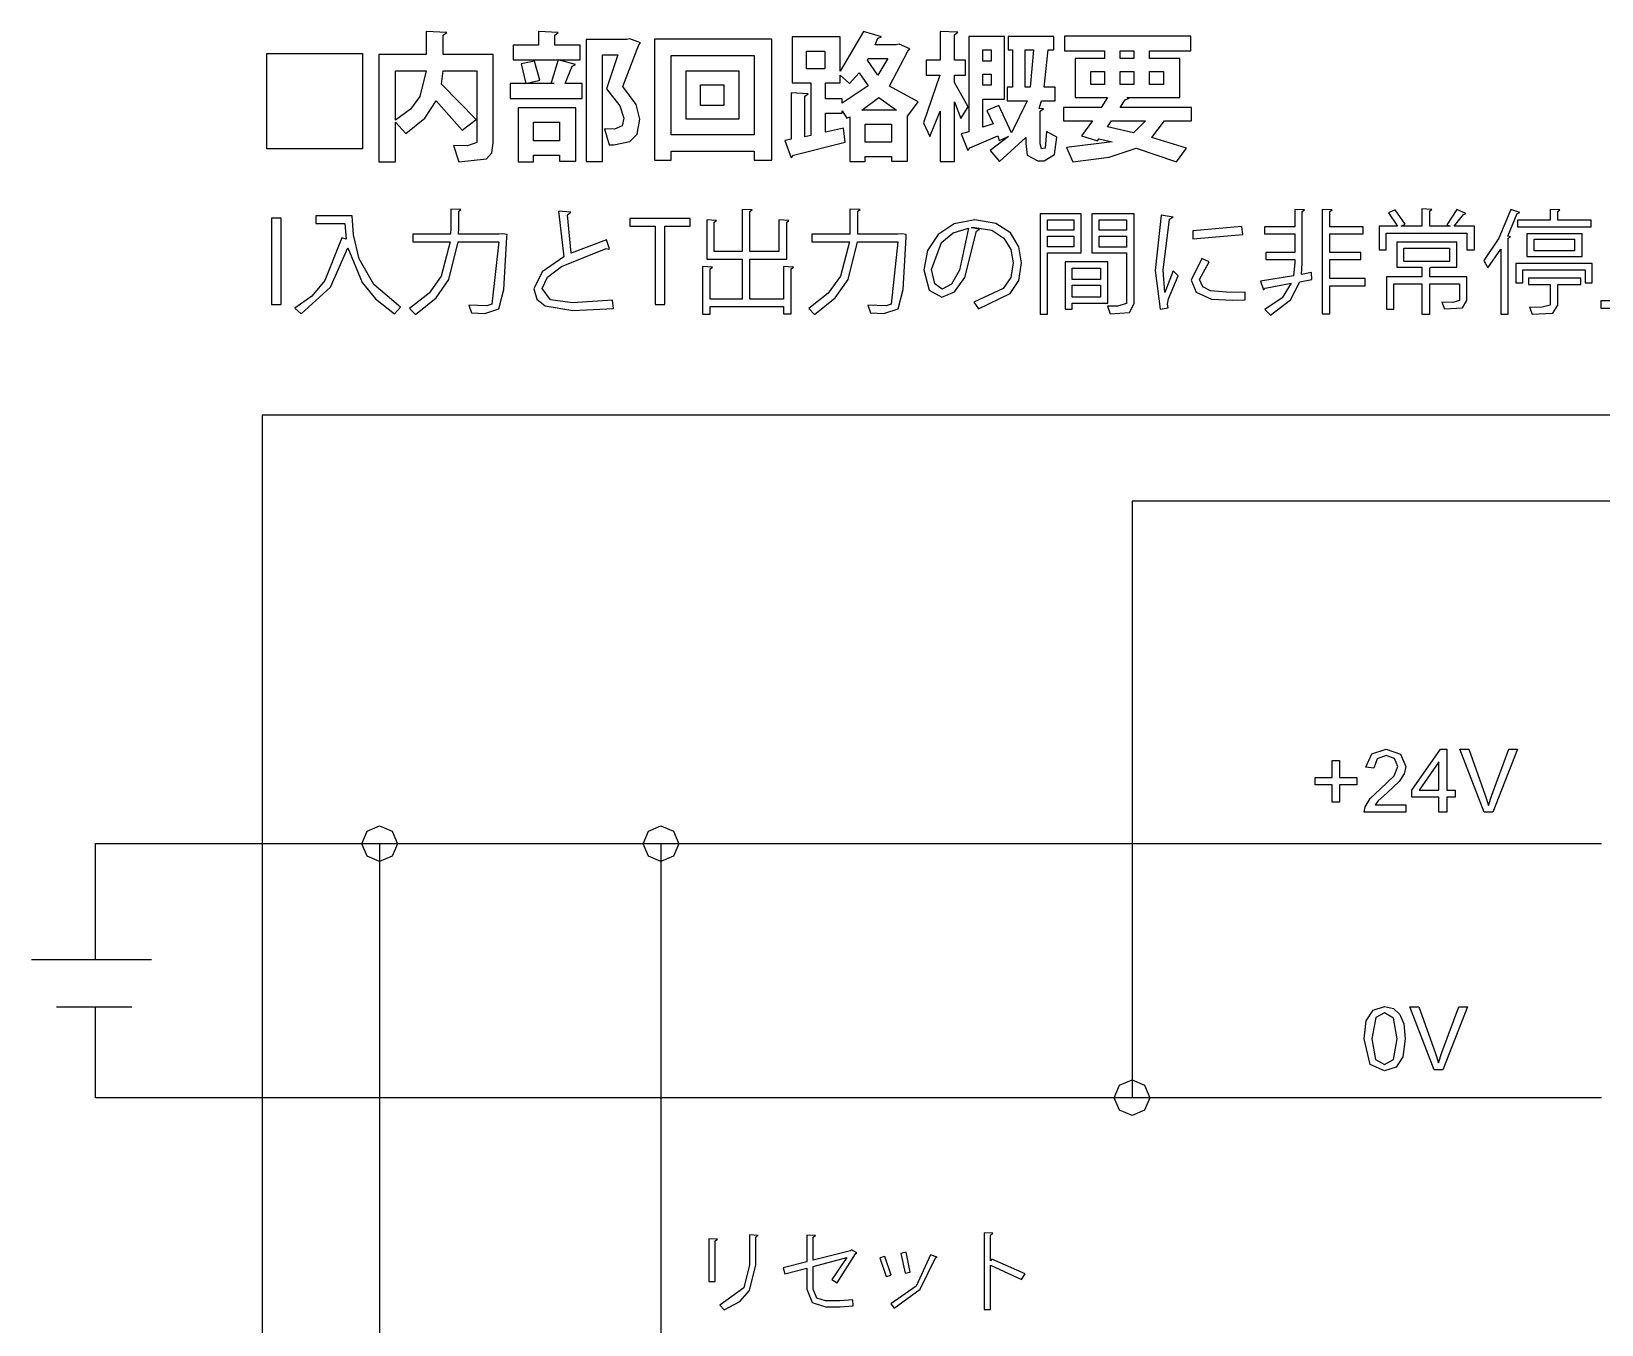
# Model space of a CAD drawing. Extents: x 11 to 192, y 10 to 277.
# Drawn here: x 11.52 to 55.58, y 241.17 to 277.46 of the extents above; entities that cross this region are included whole.
import ezdxf

# ---------------------------------------------------------------- set-up
doc = ezdxf.new("R2010")
doc.units = 0

msp = doc.modelspace()

# ---------------------------------------------------------------- linework, layer by layer
at = {"layer": '1'}
for p, q in [((23.572743, 272.454876), (23.28749, 272.471412)), ((23.28749, 272.471412), (23.28749, 271.933979)), ((23.510731, 272.409401), (23.572743, 272.454876)), ((23.510731, 271.933979), (23.510731, 272.409401)), ((26.659886, 272.380462), (26.312621, 272.409401)), ((26.312621, 272.409401), (26.457314, 271.131962)), ((26.564801, 272.306048), (26.659886, 272.380462)), ((31.745869, 272.446608), (31.46475, 272.463144)), ((31.46475, 272.463144), (31.46475, 271.28079)), ((31.683857, 272.401133), (31.745869, 272.446608)), ((31.683857, 271.28079), (31.683857, 272.401133)), ((34.776169, 272.454876), (34.490915, 272.471412)), ((34.490915, 272.471412), (34.490915, 271.933979)), ((34.714157, 272.409401), (34.776169, 272.454876)), ((34.714157, 271.933979), (34.714157, 272.409401)), ((40.977326, 272.334987), (39.823911, 272.334987)), ((39.823911, 272.334987), (39.823911, 269.523795)), ((40.977326, 271.239449), (40.977326, 272.334987)), ((41.279116, 272.334987), (41.279116, 271.239449)), ((42.465604, 272.334987), (41.279116, 272.334987)), ((42.465604, 269.821451), (42.465604, 272.334987)), ((47.24773, 272.446608), (46.974879, 272.45901)), ((46.974879, 272.45901), (46.974879, 271.97532)), ((47.185718, 272.401133), (47.24773, 272.446608)), ((47.185718, 270.954196), (47.185718, 272.401133)), ((48.020808, 272.446608), (47.743824, 272.45901)), ((47.743824, 272.45901), (47.743824, 269.527929)), ((47.954663, 272.401133), (48.020808, 272.446608)), ((47.954663, 271.97532), (47.954663, 272.401133)), ((49.790206, 272.446608), (49.604171, 272.363926)), ((49.604171, 272.363926), (49.856351, 271.987722)), ((50.075459, 272.0456), (49.790206, 272.446608)), ((50.819598, 272.45901), (50.542613, 272.479681)), ((50.542613, 272.479681), (50.542613, 271.987722)), ((50.761721, 272.417669), (50.819598, 272.45901)), ((50.761721, 271.987722), (50.761721, 272.417669)), ((51.518262, 272.454876), (51.241277, 272.033197)), ((51.443848, 271.987722), (51.704297, 272.322585)), ((51.770442, 272.347389), (51.518262, 272.454876)), ((51.704297, 272.322585), (51.770442, 272.347389)), ((53.035479, 272.45901), (52.700616, 271.659577)), ((52.948662, 271.714871), (53.217379, 272.343255)), ((53.28766, 272.376328), (53.035479, 272.45901)), ((53.217379, 272.343255), (53.28766, 272.376328)), ((54.416271, 272.446608), (54.143419, 272.463144)), ((54.143419, 272.463144), (54.143419, 272.15722)), ((54.358391, 272.405267), (54.416271, 272.446608)), ((54.358391, 272.15722), (54.358391, 272.405267)), ((18.525, 272.215098), (18.260417, 272.215098)), ((18.260417, 272.215098), (18.260417, 269.796646)), ((18.525, 269.796646), (18.525, 272.215098)), ((20.310933, 272.277109), (19.504783, 272.277109)), ((19.504783, 272.277109), (19.504783, 272.062136)), ((19.504783, 272.062136), (20.315067, 272.062136)), ((20.525907, 272.281243), (20.310933, 272.281243)), ((20.310933, 272.281243), (20.310933, 272.277109)), ((20.315067, 272.062136), (20.356408, 271.628055)), ((20.556977, 271.74704), (20.525907, 272.281243)), ((23.28749, 271.933979), (23.283355, 271.768614)), ((23.506597, 271.768614), (23.510731, 271.933979)), ((26.668154, 271.231181), (26.564801, 272.306048)), ((30.008511, 272.210964), (28.317662, 272.210964)), ((28.317662, 272.210964), (28.317662, 271.991856)), ((28.317662, 271.991856), (29.028728, 271.991856)), ((29.028728, 271.991856), (29.028728, 269.796646)), ((29.293311, 269.796646), (29.293311, 271.991856)), ((29.293311, 271.991856), (30.008511, 271.991856)), ((30.008511, 271.991856), (30.008511, 272.210964)), ((30.749549, 272.148952), (30.472564, 272.169623)), ((30.472564, 272.169623), (30.472564, 271.069951)), ((30.683404, 272.107611), (30.749549, 272.148952)), ((30.683404, 271.28079), (30.683404, 272.107611)), ((32.779395, 272.153086), (32.498276, 272.169623)), ((32.498276, 272.169623), (32.498276, 271.28079)), ((32.717384, 272.107611), (32.779395, 272.153086)), ((32.717384, 271.069951), (32.717384, 272.107611)), ((34.490915, 271.933979), (34.486781, 271.768614)), ((34.710023, 271.768614), (34.714157, 271.933979)), ((37.415665, 272.057614), (36.96311, 271.754145)), ((37.38537, 271.801364), (37.817836, 271.938113)), ((37.991469, 272.169622), (37.415665, 272.057614)), ((37.817836, 271.938113), (37.562555, 270.754725)), ((37.896384, 271.950515), (37.991469, 271.958783)), ((38.12376, 271.896772), (37.896384, 271.950515)), ((38.584067, 272.068854), (37.991469, 272.169622)), ((37.991469, 271.958783), (38.473996, 271.876295)), ((38.041078, 271.847162), (38.12376, 271.896772)), ((38.992956, 271.800654), (38.584067, 272.068854)), ((40.03475, 271.876101), (40.03475, 272.169623)), ((40.03475, 272.169623), (40.774755, 272.169623)), ((40.774755, 272.169623), (40.774755, 271.876101)), ((41.485821, 271.876101), (41.485821, 272.169623)), ((41.485821, 272.169623), (42.250631, 272.169623)), ((42.250631, 272.169623), (42.250631, 271.876101)), ((43.222146, 272.29778), (43.056781, 270.751624)), ((43.557008, 272.239902), (43.222146, 272.29778)), ((43.284157, 270.759893), (43.453655, 272.190293)), ((43.453655, 272.190293), (43.557008, 272.239902)), ((45.491771, 271.979454), (44.11098, 271.859565)), ((45.51244, 271.760346), (45.491771, 271.979454)), ((46.974879, 271.97532), (46.123253, 271.97532)), ((46.123253, 271.97532), (46.123253, 271.772748)), ((48.893105, 271.97532), (47.954663, 271.97532)), ((48.893105, 271.772749), (48.893105, 271.97532)), ((49.856351, 271.987722), (49.339588, 271.987722)), ((49.339588, 271.987722), (49.339588, 271.326265)), ((49.95557, 271.987722), (50.075459, 272.0456)), ((50.542613, 271.987722), (49.95557, 271.987722)), ((51.336361, 271.987722), (50.761721, 271.987722)), ((51.241277, 272.033197), (51.336361, 271.987722)), ((52.014355, 271.987722), (51.443848, 271.987722)), ((52.014355, 271.326265), (52.014355, 271.987722)), ((54.143419, 272.15722), (53.225648, 272.15722)), ((53.225648, 272.15722), (53.225648, 271.971186)), ((53.225648, 271.971186), (55.2927, 271.971186)), ((55.2927, 272.15722), (54.358391, 272.15722)), ((55.2927, 271.971186), (55.2927, 272.15722)), ((20.228251, 271.661128), (19.758513, 270.467921)), ((20.356408, 271.628055), (20.228251, 271.661128)), ((20.72176, 271.070984), (20.556977, 271.74704)), ((23.283355, 271.768614), (22.22089, 271.768614)), ((22.22089, 271.768614), (22.22089, 271.553641)), ((22.22089, 271.553641), (23.275087, 271.553641)), ((23.275087, 271.553641), (23.018773, 270.587811)), ((23.233229, 270.498927), (23.498329, 271.553641)), ((23.498329, 271.553641), (24.635208, 271.553641)), ((24.643476, 271.768614), (23.506597, 271.768614)), ((24.635208, 271.553641), (24.440905, 269.804914)), ((24.742695, 271.772748), (24.643476, 271.768614)), ((24.866718, 271.760346), (24.742695, 271.772748)), ((24.780418, 270.21109), (24.862583, 271.685932)), ((24.862583, 271.685932), (24.866718, 271.760346)), ((27.656205, 271.611518), (26.668154, 271.231181)), ((27.738888, 271.35107), (27.656205, 271.611518)), ((34.486781, 271.768614), (33.424316, 271.768614)), ((33.424316, 271.768614), (33.424316, 271.553641)), ((33.424316, 271.553641), (34.478513, 271.553641)), ((34.478513, 271.553641), (34.222198, 270.587811)), ((34.436655, 270.498927), (34.701754, 271.553641)), ((34.701754, 271.553641), (35.838633, 271.553641)), ((35.846902, 271.768614), (34.710023, 271.768614)), ((35.838633, 271.553641), (35.64433, 269.804914)), ((35.94612, 271.772748), (35.846902, 271.768614)), ((36.070144, 271.760346), (35.94612, 271.772748)), ((35.983844, 270.21109), (36.066009, 271.685932)), ((36.066009, 271.685932), (36.070144, 271.760346)), ((36.96311, 271.754145), (36.667134, 271.308049)), ((36.780176, 270.776429), (37.058711, 271.535554)), ((37.058711, 271.535554), (37.38537, 271.801364)), ((37.7119, 270.55267), (38.041078, 271.847162)), ((38.473996, 271.876295), (38.810022, 271.655443)), ((38.810022, 271.655443), (39.006521, 271.336148)), ((39.229762, 271.416182), (38.992956, 271.800654)), ((40.774755, 271.876101), (40.03475, 271.876101)), ((40.03475, 271.714871), (40.774755, 271.714871)), ((40.03475, 271.408947), (40.03475, 271.714871)), ((40.774755, 271.714871), (40.774755, 271.408947)), ((42.250631, 271.876101), (41.485821, 271.876101)), ((41.485821, 271.714871), (42.250631, 271.714871)), ((41.485821, 271.404813), (41.485821, 271.714871)), ((42.250631, 271.714871), (42.250631, 271.404813)), ((44.11098, 271.859565), (44.115112, 271.640457)), ((44.115112, 271.640457), (45.51244, 271.760346)), ((46.123253, 271.772748), (46.974879, 271.772748)), ((46.974879, 271.772748), (46.974879, 271.255985)), ((47.954663, 271.255985), (47.954663, 271.772749)), ((47.954663, 271.772749), (48.893105, 271.772749)), ((49.542159, 271.326265), (49.542159, 271.793419)), ((49.542159, 271.793419), (51.803515, 271.793419)), ((51.522396, 271.541239), (49.835681, 271.541239)), ((49.835681, 271.541239), (49.835681, 270.838441)), ((51.522396, 270.838441), (51.522396, 271.541239)), ((51.803515, 271.793419), (51.803515, 271.326265)), ((52.700616, 271.659577), (52.278937, 271.024475)), ((53.023076, 271.690066), (52.948662, 271.714871)), ((52.961065, 271.652859), (53.023076, 271.690066)), ((52.961065, 269.523795), (52.961065, 271.652859)), ((55.036386, 271.781017), (53.486097, 271.781017)), ((53.486097, 271.781017), (53.486097, 271.144365)), ((53.688668, 271.301461), (53.688668, 271.623921)), ((53.688668, 271.623921), (54.825545, 271.623921)), ((54.825545, 271.623921), (54.825545, 271.301461)), ((55.036386, 271.144365), (55.036386, 271.781017)), ((19.912509, 270.278269), (20.401883, 271.384143)), ((20.401883, 271.384143), (20.799274, 270.415212)), ((21.127613, 270.359272), (20.72176, 271.070984)), ((26.457314, 271.131962), (25.852185, 270.712867)), ((26.395821, 270.862728), (27.647938, 271.363472)), ((27.647938, 271.363472), (27.714084, 271.346936)), ((27.714084, 271.346936), (27.738888, 271.35107)), ((30.472564, 271.069951), (31.46475, 271.069951)), ((31.46475, 271.28079), (30.683404, 271.28079)), ((31.46475, 271.069951), (31.46475, 269.94134)), ((32.498276, 271.28079), (31.683857, 271.28079)), ((31.683857, 269.94134), (31.683857, 271.069951)), ((31.683857, 271.069951), (32.717384, 271.069951)), ((36.667134, 271.308049), (36.561068, 270.768161)), ((39.006521, 271.336148), (39.07047, 270.95833)), ((39.306114, 270.966598), (39.229762, 271.416182)), ((40.774755, 271.408947), (40.03475, 271.408947)), ((40.03475, 269.523795), (40.03475, 271.239449)), ((40.03475, 271.239449), (40.977326, 271.239449)), ((41.279116, 271.239449), (42.250631, 271.239449)), ((42.250631, 271.404813), (41.485821, 271.404813)), ((42.250631, 271.239449), (42.250631, 269.821451)), ((44.367293, 271.086487), (44.069637, 270.474639)), ((44.301147, 270.499444), (44.573998, 270.995537)), ((44.573998, 270.995537), (44.367293, 271.086487)), ((46.974879, 271.255985), (46.164594, 271.255985)), ((46.164594, 271.255985), (46.164594, 271.057548)), ((46.164594, 271.057548), (46.974879, 271.057548)), ((46.974879, 271.057548), (46.974879, 270.95833)), ((48.831093, 271.255985), (47.954663, 271.255985)), ((47.954663, 270.520115), (47.954663, 271.057548)), ((47.954663, 271.057548), (48.831093, 271.057548)), ((48.831093, 271.057548), (48.831093, 271.255985)), ((49.339588, 271.326265), (49.542159, 271.326265)), ((50.034118, 271.003805), (50.034118, 271.375874)), ((50.034118, 271.375874), (51.311556, 271.375874)), ((51.311556, 271.003805), (50.034118, 271.003805)), ((51.311556, 271.375874), (51.311556, 271.003805)), ((51.803515, 271.326265), (52.014355, 271.326265)), ((52.278937, 271.024475), (52.390558, 270.826038)), ((52.390558, 270.826038), (52.754359, 271.346935)), ((52.754359, 271.346935), (52.754359, 269.523795)), ((53.486097, 271.144365), (55.036386, 271.144365)), ((54.825545, 271.301461), (53.688668, 271.301461)), ((23.018773, 270.587811), (22.677451, 270.113616)), ((25.852185, 270.712867), (25.622225, 270.234861)), ((25.853737, 270.247264), (25.999787, 270.562941)), ((25.999787, 270.562941), (26.395821, 270.862728)), ((30.629661, 270.842575), (30.348541, 270.859111)), ((30.348541, 270.859111), (30.348541, 269.523795)), ((30.563515, 270.7971), (30.629661, 270.842575)), ((30.563515, 269.94134), (30.563515, 270.7971)), ((32.907553, 270.838441), (32.626433, 270.859111)), ((32.626433, 270.859111), (32.626433, 269.94134)), ((32.845541, 270.7971), (32.907553, 270.838441)), ((32.845541, 269.532063), (32.845541, 270.7971)), ((34.222198, 270.587811), (33.880876, 270.113616)), ((36.561068, 270.768161), (36.716097, 270.196104)), ((36.871643, 270.37077), (36.780176, 270.776429)), ((37.562555, 270.754725), (37.34461, 270.368445)), ((39.07047, 270.95833), (39.000901, 270.554027)), ((39.225628, 270.471345), (39.306114, 270.966598)), ((41.729733, 270.991403), (40.530843, 270.991403)), ((40.530843, 270.991403), (40.530843, 269.660221)), ((40.72928, 270.499444), (40.72928, 270.81777)), ((40.72928, 270.81777), (41.523028, 270.81777)), ((41.523028, 270.81777), (41.523028, 270.499444)), ((41.729733, 269.829719), (41.729733, 270.991403)), ((43.056781, 270.751624), (43.193207, 269.660221)), ((43.325498, 270.131509), (43.284157, 270.759893)), ((43.565276, 270.735088), (43.325498, 270.131509)), ((43.428852, 269.949608), (43.701703, 270.594528)), ((43.701703, 270.594528), (43.565276, 270.735088)), ((46.937672, 270.598662), (46.011632, 270.445701)), ((46.974879, 270.95833), (46.937672, 270.598662)), ((47.160915, 270.640004), (47.185718, 270.954196)), ((47.446166, 270.689613), (47.160915, 270.640004)), ((47.454435, 270.499444), (47.446166, 270.689613)), ((50.542613, 270.569724), (49.550428, 270.569724)), ((49.550428, 270.569724), (49.550428, 269.664355)), ((49.835681, 270.838441), (50.542613, 270.838441)), ((50.542613, 270.838441), (50.542613, 270.569724)), ((50.761721, 270.826038), (50.798927, 270.838441)), ((50.761721, 270.569724), (50.761721, 270.826038)), ((51.803515, 270.569724), (50.761721, 270.569724)), ((50.798927, 270.838441), (51.522396, 270.838441)), ((51.803515, 269.908267), (51.803515, 270.569724)), ((55.321638, 270.941793), (53.180172, 270.941793)), ((53.180172, 270.941793), (53.180172, 270.400226)), ((53.374475, 270.400226), (53.374475, 270.768161)), ((53.374475, 270.768161), (55.123201, 270.768161)), ((55.123201, 270.768161), (55.123201, 270.40436)), ((55.321638, 270.40436), (55.321638, 270.941793)), ((19.091372, 269.532063), (19.912509, 270.278269)), ((19.758513, 270.467921), (19.387025, 270.025766)), ((20.799274, 270.415212), (21.176834, 269.948768)), ((21.881893, 269.718098), (21.127613, 270.359272)), ((22.874531, 269.983391), (23.233229, 270.498927)), ((24.639342, 269.672623), (24.780418, 270.21109)), ((25.622225, 270.234861), (25.706135, 269.942179)), ((26.087313, 269.927904), (25.853737, 270.247264)), ((34.077956, 269.983391), (34.436655, 270.498927)), ((35.842767, 269.672623), (35.983844, 270.21109)), ((36.716097, 270.196104), (37.069563, 269.999217)), ((37.077831, 270.222459), (36.871643, 270.37077)), ((37.069563, 269.999217), (37.428908, 270.149014)), ((37.34461, 270.368445), (37.077831, 270.222459)), ((37.077831, 270.222459), (37.077831, 270.222459)), ((37.428908, 270.149014), (37.7119, 270.55267)), ((38.792968, 270.238478), (37.966664, 269.862792)), ((39.000901, 270.554027), (38.792968, 270.238478)), ((38.990889, 270.102053), (39.225628, 270.471345)), ((41.523028, 270.499444), (40.72928, 270.499444)), ((40.72928, 270.33408), (41.523028, 270.33408)), ((40.72928, 269.999217), (40.72928, 270.33408)), ((41.523028, 270.33408), (41.523028, 269.999217)), ((44.069637, 270.474639), (44.207613, 270.135643)), ((44.207613, 270.135643), (44.640144, 269.945474)), ((44.390935, 270.286731), (44.301147, 270.499444)), ((44.613272, 270.177501), (44.390935, 270.286731)), ((45.173443, 270.131509), (44.613272, 270.177501)), ((45.58272, 270.143911), (45.173443, 270.131509)), ((45.578586, 269.920669), (45.58272, 270.143911)), ((46.011632, 270.445701), (46.094314, 270.201788)), ((46.094314, 270.201788), (46.13979, 270.251398)), ((46.13979, 270.251398), (46.871526, 270.387823)), ((46.871526, 270.387823), (46.618312, 269.984748)), ((46.850856, 269.920152), (47.115438, 270.433298)), ((47.115438, 270.433298), (47.454435, 270.499444)), ((48.950982, 270.520115), (47.954663, 270.520115)), ((47.954663, 269.527929), (47.954663, 270.317543)), ((47.954663, 270.317543), (48.950982, 270.317543)), ((48.950982, 270.317543), (48.950982, 270.520115)), ((49.757133, 269.664355), (49.757133, 270.375421)), ((49.757133, 270.375421), (50.542613, 270.375421)), ((50.542613, 270.375421), (50.542613, 269.523795)), ((50.761721, 269.523795), (50.761721, 270.375421)), ((50.761721, 270.375421), (51.59681, 270.375421)), ((51.59681, 270.375421), (51.59681, 269.908267)), ((53.180172, 270.400226), (53.374475, 270.400226)), ((54.999179, 270.536651), (53.53157, 270.536651)), ((53.53157, 270.536651), (53.53157, 270.35475)), ((53.53157, 270.35475), (54.143419, 270.35475)), ((54.143419, 270.35475), (54.143419, 269.775976)), ((54.35426, 269.771842), (54.35426, 270.35475)), ((54.35426, 270.35475), (54.999179, 270.35475)), ((54.999179, 270.35475), (54.999179, 270.536651)), ((55.123201, 270.40436), (55.321638, 270.40436)), ((18.260417, 269.796646), (18.525, 269.796646)), ((19.387025, 270.025766), (18.913606, 269.693293)), ((18.913606, 269.693293), (19.091372, 269.532063)), ((21.176834, 269.948768), (21.708261, 269.536197)), ((21.708261, 269.536197), (21.881893, 269.718098)), ((22.677451, 270.113616), (22.12994, 269.680891)), ((22.12994, 269.680891), (22.295304, 269.515527)), ((22.295304, 269.515527), (22.874531, 269.983391)), ((24.300345, 269.755305), (23.79185, 269.775976)), ((23.79185, 269.775976), (23.866264, 269.556868)), ((24.440905, 269.804914), (24.300345, 269.755305)), ((25.706135, 269.942179), (25.933834, 269.753755)), ((25.933834, 269.753755), (26.713629, 269.623014)), ((26.705362, 269.837987), (26.087313, 269.927904)), ((27.829839, 269.912401), (26.705362, 269.837987)), ((26.713629, 269.623014), (27.850508, 269.680891)), ((27.850508, 269.680891), (27.829839, 269.912401)), ((29.028728, 269.796646), (29.293311, 269.796646)), ((31.46475, 269.94134), (30.563515, 269.94134)), ((30.563515, 269.523795), (30.563515, 269.734635)), ((30.563515, 269.734635), (32.626433, 269.734635)), ((32.626433, 269.94134), (31.683857, 269.94134)), ((32.626433, 269.734635), (32.626433, 269.532063)), ((33.880876, 270.113616), (33.333365, 269.680891)), ((33.333365, 269.680891), (33.49873, 269.515527)), ((33.49873, 269.515527), (34.077956, 269.983391)), ((35.503771, 269.755305), (34.995276, 269.775976)), ((34.995276, 269.775976), (35.06969, 269.556868)), ((35.64433, 269.804914), (35.503771, 269.755305)), ((37.966664, 269.862792), (38.098955, 269.668489)), ((38.098955, 269.668489), (38.990889, 270.102053)), ((41.523028, 269.999217), (40.72928, 269.999217)), ((40.72928, 269.660221), (40.72928, 269.829719)), ((40.72928, 269.829719), (41.729733, 269.829719)), ((42.002585, 269.742903), (41.717331, 269.747037)), ((41.717331, 269.747037), (41.791745, 269.527929)), ((42.250631, 269.821451), (42.002585, 269.742903)), ((42.334863, 269.56927), (42.465604, 269.821451)), ((43.193207, 269.660221), (43.420583, 269.701562)), ((43.404048, 269.80078), (43.428852, 269.949608)), ((43.420583, 269.701562), (43.404048, 269.80078)), ((44.640144, 269.945474), (45.231321, 269.912401)), ((45.231321, 269.912401), (45.578586, 269.920669)), ((46.618312, 269.984748), (46.135655, 269.656086)), ((46.288617, 269.490722), (46.850856, 269.920152)), ((51.406641, 269.850389), (51.096583, 269.858658)), ((51.096583, 269.858658), (51.170997, 269.668489)), ((51.170997, 269.668489), (51.681042, 269.698461)), ((51.59681, 269.908267), (51.406641, 269.850389)), ((51.681042, 269.698461), (51.803515, 269.908267)), ((53.882971, 269.713964), (53.564643, 269.722232)), ((53.564643, 269.722232), (53.634923, 269.523795)), ((54.143419, 269.775976), (53.882971, 269.713964)), ((54.217834, 269.552734), (54.35426, 269.771842)), ((56.019268, 269.899999), (55.564518, 269.899999)), ((55.564518, 269.899999), (55.564518, 269.689159)), ((55.564518, 269.689159), (58.450124, 269.689159)), ((23.866264, 269.556868), (24.242468, 269.544466)), ((24.242468, 269.544466), (24.639342, 269.672623)), ((30.348541, 269.523795), (30.563515, 269.523795)), ((32.626433, 269.532063), (32.845541, 269.532063)), ((35.06969, 269.556868), (35.445893, 269.544466)), ((35.445893, 269.544466), (35.842767, 269.672623)), ((39.823911, 269.523795), (40.03475, 269.523795)), ((40.530843, 269.660221), (40.72928, 269.660221)), ((41.791745, 269.527929), (42.334863, 269.56927)), ((46.135655, 269.656086), (46.288617, 269.490722)), ((47.743824, 269.527929), (47.954663, 269.527929)), ((49.550428, 269.664355), (49.757133, 269.664355)), ((50.542613, 269.523795), (50.761721, 269.523795)), ((52.754359, 269.523795), (52.961065, 269.523795)), ((53.634923, 269.523795), (54.217834, 269.552734)), ((191.833077, 266.684428), (17.991627, 266.684428)), ((17.991627, 266.684428), (17.991627, 150.373851))]:
    msp.add_line(p, q, dxfattribs=at)
at = {"layer": 'Layer 1'}
for p, q in [((23.180002, 277.427848), (22.601228, 277.456786)), ((22.601228, 277.456786), (22.601228, 276.807732)), ((23.07665, 277.3493), (23.180002, 277.427848)), ((23.07665, 276.807732), (23.07665, 277.3493)), ((26.30642, 277.427848), (25.752449, 277.452652)), ((25.752449, 277.452652), (25.752449, 277.06818)), ((26.207201, 277.353434), (26.30642, 277.427848)), ((26.207201, 277.06818), (26.207201, 277.353434)), ((28.224645, 277.233545), (27.087766, 277.233545)), ((27.087766, 277.233545), (27.087766, 273.802237)), ((28.311461, 277.250081), (28.224645, 277.233545)), ((28.609116, 277.13846), (28.311461, 277.250081)), ((32.296739, 277.241813), (29.005991, 277.241813)), ((29.005991, 277.241813), (29.005991, 273.839444)), ((32.296739, 273.839444), (32.296739, 277.241813)), ((34.21393, 277.307958), (32.870345, 277.307958)), ((32.870345, 277.307958), (32.870345, 276.013984)), ((34.871253, 277.456786), (34.21393, 276.340578)), ((34.21393, 276.340578), (34.21393, 277.307958)), ((35.375614, 277.307958), (34.871253, 277.456786)), ((35.197847, 277.080583), (35.272261, 277.262483)), ((35.272261, 277.262483), (35.375614, 277.307958)), ((37.522246, 277.431982), (37.022019, 277.456786)), ((37.022019, 277.456786), (37.022019, 276.646502)), ((37.427161, 277.361702), (37.522246, 277.431982)), ((37.427161, 276.646502), (37.427161, 277.361702)), ((38.828625, 277.316227), (37.828171, 277.316227)), ((37.828171, 277.316227), (37.828171, 274.64146)), ((38.828625, 275.559232), (38.828625, 277.316227)), ((40.209414, 277.316227), (38.927844, 277.316227)), ((38.927844, 277.316227), (38.927844, 276.935889)), ((40.209414, 276.935889), (40.209414, 277.316227)), ((44.054135, 277.320361), (40.511206, 277.320361)), ((40.511206, 277.320361), (40.511206, 276.915218)), ((44.054135, 276.915218), (44.054135, 277.320361)), ((18.128125, 274.15777), (18.128125, 276.840805)), ((18.128125, 276.840805), (20.807026, 276.840805)), ((20.807026, 276.840805), (20.807026, 274.15777)), ((22.601228, 276.807732), (21.27418, 276.807732)), ((21.27418, 276.807732), (21.27418, 273.793969)), ((24.482245, 276.807732), (23.07665, 276.807732)), ((24.482245, 274.331403), (24.482245, 276.807732)), ((25.752449, 277.06818), (25.041383, 277.06818)), ((25.041383, 277.06818), (25.041383, 276.663038)), ((26.922401, 277.06818), (26.207201, 277.06818)), ((26.922401, 276.663038), (26.922401, 277.06818)), ((27.546651, 273.802237), (27.546651, 276.795329)), ((27.546651, 276.795329), (27.980732, 276.795329)), ((27.980732, 276.795329), (27.654138, 275.844485)), ((28.121292, 275.914765), (28.567775, 277.076448)), ((28.567775, 277.076448), (28.609116, 277.13846)), ((29.477278, 276.782927), (31.80478, 276.782927)), ((29.477278, 274.55051), (29.477278, 276.782927)), ((31.80478, 276.782927), (31.80478, 274.55051)), ((33.275488, 276.410858), (33.275488, 276.90695)), ((33.275488, 276.90695), (33.788117, 276.90695)), ((33.788117, 276.90695), (33.788117, 276.410858)), ((35.789024, 277.080583), (35.197847, 277.080583)), ((35.598857, 275.918899), (36.11562, 276.902816)), ((35.867573, 277.101253), (35.789024, 277.080583)), ((36.169363, 276.964828), (35.867573, 277.101253)), ((36.11562, 276.902816), (36.169363, 276.964828)), ((38.22091, 276.617563), (38.22091, 276.935889)), ((38.22091, 276.935889), (38.45242, 276.935889)), ((38.45242, 276.935889), (38.45242, 276.617563)), ((38.927844, 276.935889), (39.056001, 276.935889)), ((39.056001, 276.935889), (39.056001, 275.894094)), ((39.407398, 276.935889), (39.643042, 276.935889)), ((39.407398, 275.894095), (39.407398, 276.935889)), ((39.643042, 276.935889), (39.543823, 275.894095)), ((39.944832, 275.894094), (40.052319, 276.935889)), ((40.052319, 276.935889), (40.209414, 276.935889)), ((40.511206, 276.915218), (41.635683, 276.915218)), ((41.635683, 276.915218), (41.635683, 276.696111)), ((42.073896, 276.696111), (42.073896, 276.915219)), ((42.073896, 276.915219), (42.458368, 276.915219)), ((42.458368, 276.915219), (42.458368, 276.696111)), ((42.896585, 276.696111), (42.896585, 276.915218)), ((42.896585, 276.915218), (44.054135, 276.915218)), ((21.7372, 274.968055), (21.7372, 276.35298)), ((21.7372, 276.35298), (22.597094, 276.35298)), ((22.597094, 276.35298), (22.419844, 275.626411)), ((23.027041, 275.972642), (23.072516, 276.35298)), ((23.072516, 276.35298), (24.02336, 276.35298)), ((24.02336, 276.35298), (24.02336, 274.335537)), ((25.041383, 276.663038), (26.922401, 276.663038)), ((25.636694, 276.625831), (25.264625, 276.547283)), ((25.264625, 276.547283), (25.396916, 275.993313)), ((25.785522, 276.088397), (25.636694, 276.625831)), ((26.30642, 276.663038), (26.107983, 276.018118)), ((26.79011, 276.530747), (26.30642, 276.663038)), ((26.496588, 275.993313), (26.690892, 276.485272)), ((26.690892, 276.485272), (26.79011, 276.530747)), ((31.378967, 276.336444), (29.886555, 276.336444)), ((29.886555, 276.336444), (29.886555, 275.001128)), ((31.378967, 275.001128), (31.378967, 276.336444)), ((33.788117, 276.410858), (33.275488, 276.410858)), ((34.478511, 275.993313), (34.751362, 276.295103)), ((34.751362, 276.295103), (35.003542, 275.927167)), ((34.982872, 276.650636), (35.003542, 276.691977)), ((35.276393, 276.228957), (34.982872, 276.650636)), ((35.003542, 276.691977), (35.553378, 276.691977)), ((35.553378, 276.691977), (35.276393, 276.228957)), ((37.022019, 276.646502), (36.633413, 276.646502)), ((36.633413, 276.646502), (36.633413, 276.224823)), ((37.728951, 276.646502), (37.427161, 276.646502)), ((37.728951, 276.224823), (37.728951, 276.646502)), ((38.45242, 276.617563), (38.22091, 276.617563)), ((41.635683, 276.696111), (40.812996, 276.696111)), ((40.812996, 276.696111), (40.812996, 275.600573)), ((41.251209, 275.964374), (41.251209, 276.328176)), ((41.251209, 276.328176), (41.635681, 276.328176)), ((41.635681, 276.328176), (41.635681, 275.964374)), ((42.458368, 276.696111), (42.073896, 276.696111)), ((42.073896, 276.328176), (42.458368, 276.328176)), ((42.073896, 275.964374), (42.073896, 276.328176)), ((42.458368, 276.328176), (42.458368, 275.964374)), ((43.752343, 276.696111), (42.896585, 276.696111)), ((42.896585, 275.964374), (42.896585, 276.328176)), ((42.896585, 276.328176), (43.289325, 276.328176)), ((43.289325, 276.328176), (43.289323, 275.964374)), ((43.752343, 275.600573), (43.752343, 276.696111)), ((24.002689, 274.984591), (23.027041, 275.972642)), ((26.18653, 275.993313), (24.954567, 275.993313)), ((24.954567, 275.993313), (24.954567, 275.571634)), ((25.396916, 275.993313), (25.785522, 276.088397)), ((26.107983, 276.018118), (26.18653, 275.993313)), ((26.972011, 275.993313), (26.496588, 275.993313)), ((26.972011, 275.571634), (26.972011, 275.993313)), ((27.654138, 275.844485), (28.029825, 275.367513)), ((28.490778, 275.404203), (28.121292, 275.914765)), ((30.295832, 275.381465), (30.295832, 275.96024)), ((30.295832, 275.96024), (30.94902, 275.96024)), ((30.94902, 275.96024), (30.94902, 275.381465)), ((32.870345, 276.013984), (33.391243, 276.013984)), ((33.391243, 276.013984), (33.391243, 274.538108)), ((33.804652, 275.563366), (33.804652, 276.013984)), ((33.804652, 276.013984), (34.213928, 276.013984)), ((34.213928, 276.013984), (34.213928, 276.233091)), ((34.213928, 276.233091), (34.478511, 275.993313)), ((35.003542, 275.927167), (34.271805, 275.439343)), ((36.409141, 275.480684), (35.598857, 275.918899)), ((37.009617, 276.224823), (36.550731, 274.893641)), ((36.633413, 276.224823), (37.009617, 276.224823)), ((37.427161, 276.224823), (37.728951, 276.224823)), ((37.427161, 276.026386), (37.427161, 276.224823)), ((37.811633, 275.340124), (37.427161, 276.026386)), ((38.22091, 276.253762), (38.45242, 276.253762)), ((38.22091, 275.943704), (38.22091, 276.253762)), ((38.45242, 275.943704), (38.22091, 275.943704)), ((38.45242, 276.253762), (38.45242, 275.943704)), ((39.056001, 275.894094), (38.903039, 275.894094)), ((38.903039, 275.894094), (38.903039, 275.509623)), ((39.543823, 275.894095), (39.407398, 275.894095)), ((40.246622, 275.894094), (39.944832, 275.894094)), ((40.246622, 275.509623), (40.246622, 275.894094)), ((41.635681, 275.964374), (41.251209, 275.964374)), ((42.458368, 275.964374), (42.073896, 275.964374)), ((43.289323, 275.964374), (42.896585, 275.964374)), ((22.419844, 275.626411), (22.162819, 275.276304)), ((22.56092, 275.018698), (22.878213, 275.505488)), ((22.878213, 275.505488), (23.609949, 274.682801)), ((24.954567, 275.571634), (26.972011, 275.571634)), ((28.596714, 274.992859), (28.490778, 275.404203)), ((33.316829, 275.70806), (32.845541, 275.732864)), ((32.845541, 275.732864), (32.845541, 274.430621)), ((33.221745, 275.641914), (33.316829, 275.70806)), ((33.221745, 274.500901), (33.221745, 275.641914)), ((34.271805, 275.563366), (33.804652, 275.563366)), ((34.271805, 275.439343), (34.271805, 275.563366)), ((34.825776, 275.24504), (35.305332, 275.604707)), ((35.305332, 275.604707), (35.793156, 275.24504)), ((36.11562, 275.092078), (36.409141, 275.480684)), ((37.427161, 273.806371), (37.427161, 275.484818)), ((37.427161, 275.484818), (37.604928, 275.01353)), ((38.220911, 274.769618), (38.220911, 275.559232)), ((38.220911, 275.559232), (38.828625, 275.559232)), ((38.903039, 275.509623), (39.461143, 275.509623)), ((39.461143, 275.509623), (39.022928, 274.612522)), ((39.804272, 275.294649), (39.866284, 275.509623)), ((39.866284, 275.509623), (40.246622, 275.509623)), ((40.812996, 275.600573), (41.722499, 275.600573)), ((41.722499, 275.600573), (41.544732, 275.319454)), ((42.073896, 275.319454), (42.210322, 275.538562)), ((42.210322, 275.538562), (42.326076, 275.584037)), ((42.326076, 275.584037), (42.268199, 275.600573)), ((42.268199, 275.600573), (43.752343, 275.600573)), ((22.162819, 275.276304), (21.7372, 274.968055)), ((22.026587, 274.587717), (22.56092, 275.018698)), ((23.609949, 274.682801), (24.002689, 274.984591)), ((26.794244, 275.31532), (25.177809, 275.31532)), ((25.177809, 275.31532), (25.177809, 273.798103)), ((26.794244, 273.814639), (26.794244, 275.31532)), ((28.029825, 275.367513), (28.141962, 275.017664)), ((28.141962, 275.017664), (28.102172, 274.807341)), ((28.514936, 274.576994), (28.596714, 274.992859)), ((29.886555, 275.001128), (31.378967, 275.001128)), ((30.94902, 275.381465), (30.295832, 275.381465)), ((33.804654, 274.624924), (33.804654, 275.158223)), ((33.804654, 275.158223), (34.271807, 275.158223)), ((34.271807, 275.158223), (34.271807, 275.224369)), ((34.271807, 275.224369), (34.399965, 275.025932)), ((34.399965, 275.025932), (34.490915, 275.063139)), ((34.490915, 275.063139), (34.490915, 273.806371)), ((35.793156, 275.24504), (34.825776, 275.24504)), ((36.103216, 273.818773), (36.103216, 275.100346)), ((36.103216, 275.100346), (36.11562, 275.092078)), ((36.736766, 274.509169), (37.022019, 275.220235)), ((37.022019, 275.220235), (37.022019, 273.806371)), ((37.604928, 275.01353), (37.811633, 275.340124)), ((38.671529, 275.373197), (38.332533, 275.236772)), ((38.332533, 275.236772), (38.510299, 274.864702)), ((39.022928, 274.612522), (38.671529, 275.373197)), ((39.920027, 275.286381), (39.804272, 275.294649)), ((39.824943, 275.220235), (39.920027, 275.286381)), ((39.824944, 274.29833), (39.824943, 275.220235)), ((41.544732, 275.319454), (40.486401, 275.319454)), ((40.486401, 275.319454), (40.486401, 274.94325)), ((44.078937, 275.319454), (42.073896, 275.319454)), ((44.078939, 274.94325), (44.078937, 275.319454)), ((21.7372, 273.793969), (21.7372, 274.906043)), ((21.7372, 274.906043), (22.026587, 274.587717)), ((25.607756, 274.38928), (25.607756, 274.914311)), ((25.607756, 274.914311), (26.339492, 274.914311)), ((26.339492, 274.914311), (26.339492, 274.38928)), ((27.885648, 274.71174), (27.600395, 274.720008)), ((27.600395, 274.720008), (27.73682, 274.277659)), ((28.102172, 274.807341), (27.885648, 274.71174)), ((28.317662, 274.363442), (28.514936, 274.576994)), ((31.80478, 274.55051), (29.477278, 274.55051)), ((33.391243, 274.538108), (33.221745, 274.500901)), ((34.313148, 274.740679), (33.804654, 274.624924)), ((34.354489, 274.347939), (34.313148, 274.740679)), ((34.92086, 274.856434), (35.656731, 274.856434)), ((34.92086, 274.347939), (34.92086, 274.856434)), ((35.656731, 274.856434), (35.656731, 274.347939)), ((36.550731, 274.893641), (36.736766, 274.509169)), ((37.828171, 274.64146), (37.613198, 274.579449)), ((37.613198, 274.579449), (37.795099, 274.116429)), ((37.852976, 274.190843), (38.64259, 274.52984)), ((38.510299, 274.864702), (38.220911, 274.769618)), ((38.64259, 274.52984), (38.679797, 274.397548)), ((40.010979, 274.645595), (39.969638, 274.182575)), ((40.300367, 274.492633), (40.010979, 274.645595)), ((40.486401, 274.94325), (41.292552, 274.94325)), ((41.292552, 274.94325), (40.986628, 274.525706)), ((40.986628, 274.525706), (41.433111, 274.385146)), ((41.714229, 274.777886), (41.82585, 274.94325)), ((42.4501, 274.612522), (41.714229, 274.777886)), ((41.82585, 274.94325), (42.784962, 274.94325)), ((42.784962, 274.94325), (42.4501, 274.612522)), ((42.958596, 274.48023), (43.318264, 274.94325)), ((43.318264, 274.94325), (44.078939, 274.94325)), ((20.807026, 274.15777), (18.128125, 274.15777)), ((23.758777, 274.24872), (23.361903, 274.252855)), ((23.361903, 274.252855), (23.510731, 273.793969)), ((24.02336, 274.335537), (23.758777, 274.24872)), ((24.439742, 274.04686), (24.482245, 274.331403)), ((26.339492, 274.38928), (25.607756, 274.38928)), ((27.73682, 274.277659), (27.864977, 274.273525)), ((27.864977, 274.273525), (28.317662, 274.363442)), ((29.477278, 273.839444), (29.477278, 274.091624)), ((29.477278, 274.091624), (31.80478, 274.091624)), ((31.80478, 274.091624), (31.80478, 273.839444)), ((32.845541, 274.430621), (32.667774, 274.393414)), ((32.667774, 274.393414), (32.841407, 273.909724)), ((32.903418, 273.980003), (34.354489, 274.347939)), ((35.656731, 274.347939), (34.92086, 274.347939)), ((37.795099, 274.116429), (37.852976, 274.190843)), ((38.940246, 274.509169), (38.423483, 274.116429)), ((38.423483, 274.116429), (38.683931, 273.810505)), ((38.679797, 274.397548), (38.940246, 274.509169)), ((38.683931, 273.810505), (39.423936, 274.484364)), ((39.423936, 274.484364), (39.423936, 274.310732)), ((39.423936, 274.310732), (39.465794, 273.980004)), ((39.87042, 274.166038), (39.824944, 274.29833)), ((39.969638, 274.182575), (39.87042, 274.166038)), ((40.234738, 273.99809), (40.300367, 274.492633)), ((41.850656, 274.356207), (40.569083, 274.194977)), ((40.569083, 274.194977), (40.74685, 273.798103)), ((41.433111, 274.385146), (41.478587, 274.443023)), ((41.478587, 274.443023), (41.850656, 274.356207)), ((41.761256, 273.927811), (42.524515, 274.178441)), ((42.524515, 274.178441), (43.65726, 273.798103)), ((43.93838, 274.178441), (42.958596, 274.48023)), ((43.65726, 273.798103), (43.93838, 274.178441)), ((21.27418, 273.793969), (21.7372, 273.793969)), ((23.510731, 273.793969), (24.287942, 273.884402)), ((24.287942, 273.884402), (24.439742, 274.04686)), ((25.177809, 273.798103), (25.607756, 273.798103)), ((25.607756, 273.798103), (25.607756, 273.988272)), ((25.607756, 273.988272), (26.339492, 273.988272)), ((26.339492, 273.988272), (26.339492, 273.814639)), ((26.339492, 273.814639), (26.794244, 273.814639)), ((27.087766, 273.802237), (27.546651, 273.802237)), ((29.005991, 273.839444), (29.477278, 273.839444)), ((31.80478, 273.839444), (32.296739, 273.839444)), ((32.841407, 273.909724), (32.903418, 273.980003)), ((34.490915, 273.806371), (34.920862, 273.806371)), ((34.920862, 273.806371), (34.920862, 273.946931)), ((34.920862, 273.946931), (35.656733, 273.946931)), ((35.656733, 273.946931), (35.656733, 273.818773)), ((35.656733, 273.818773), (36.103216, 273.818773)), ((37.022019, 273.806371), (37.427161, 273.806371)), ((39.465794, 273.980004), (39.758799, 273.822908)), ((39.758799, 273.822908), (39.936565, 273.822908)), ((39.936565, 273.822908), (40.234738, 273.99809)), ((40.74685, 273.798103), (41.761256, 273.927811)), ((166.822269, 264.271454), (42.408052, 264.271454)), ((42.408052, 264.271454), (42.408052, 247.53536)), ((48.026074, 256.518181), (48.026074, 256.999345)), ((48.026074, 256.999345), (48.23106, 256.999345)), ((48.23106, 256.999345), (48.23106, 256.518181)), ((48.96543, 256.808809), (49.137859, 257.188675)), ((49.137859, 257.188675), (49.539389, 257.320121)), ((49.28376, 257.046376), (49.188502, 256.785896)), ((49.534566, 257.140438), (49.28376, 257.046376)), ((49.77452, 257.0512), (49.534566, 257.140438)), ((49.539389, 257.320121), (49.942126, 257.179028)), ((49.867366, 256.834133), (49.77452, 257.0512)), ((49.942126, 257.179028), (50.090439, 256.829309)), ((50.254051, 256.167257), (51.06073, 257.312885)), ((51.020939, 256.964373), (50.467478, 256.167257)), ((51.020939, 256.167257), (51.020939, 256.964373)), ((51.06073, 257.312885), (51.237983, 257.312885)), ((51.237983, 257.312885), (51.237983, 256.167257)), ((52.291474, 255.545), (51.60658, 257.312885)), ((51.60658, 257.312885), (51.859798, 257.312885)), ((51.859798, 257.312885), (52.319207, 256.028576)), ((52.507311, 256.028576), (52.984807, 257.312885)), ((53.223555, 257.312885), (52.531427, 255.545)), ((52.984807, 257.312885), (53.223555, 257.312885)), ((47.544961, 256.315586), (47.544961, 256.518181)), ((47.544961, 256.518181), (48.026074, 256.518181)), ((48.23106, 256.518181), (48.712173, 256.518181)), ((48.712173, 256.518181), (48.712173, 256.315586)), ((49.188502, 256.785896), (48.96543, 256.808809)), ((49.376607, 256.198611), (49.766079, 256.572448)), ((49.766079, 256.572448), (49.867366, 256.834133)), ((50.04703, 256.620685), (49.902335, 256.404824)), ((50.090439, 256.829309), (50.04703, 256.620685)), ((48.026074, 256.315586), (47.544961, 256.315586)), ((48.026074, 255.830804), (48.026074, 256.315586)), ((48.712173, 256.315586), (48.23106, 256.315586)), ((48.23106, 256.315586), (48.23106, 255.830804)), ((49.092038, 255.930896), (49.376607, 256.198611)), ((49.568329, 256.093696), (49.317523, 255.8706)), ((49.902335, 256.404824), (49.568329, 256.093696)), ((50.254051, 255.968279), (50.254051, 256.167257)), ((50.467478, 256.167257), (51.020939, 256.167257)), ((51.237983, 256.167257), (51.47673, 256.167257)), ((51.47673, 256.167257), (51.47673, 255.968279)), ((52.319207, 256.028576), (52.412053, 255.739154)), ((52.412053, 255.739154), (52.507311, 256.028576)), ((48.23106, 255.830804), (48.026074, 255.830804)), ((48.924432, 255.545), (48.949754, 255.695741)), ((48.949754, 255.695741), (49.092038, 255.930896)), ((49.317523, 255.8706), (49.225882, 255.753625)), ((49.225882, 255.753625), (50.092851, 255.753625)), ((50.092851, 255.753625), (50.092851, 255.545)), ((51.020939, 255.968279), (50.254051, 255.968279)), ((51.020939, 255.545), (51.020939, 255.968279)), ((51.47673, 255.968279), (51.237983, 255.968279)), ((51.237983, 255.968279), (51.237983, 255.545)), ((20.939268, 255.017703), (21.292662, 255.164238)), ((21.292662, 255.164238), (21.646365, 255.017703)), ((28.832668, 255.017703), (29.186062, 255.164238)), ((29.186062, 255.164238), (29.539898, 255.017703)), ((50.092851, 255.545), (48.924432, 255.545)), ((51.237983, 255.545), (51.020939, 255.545)), ((52.531427, 255.545), (52.291474, 255.545)), ((20.792777, 254.664), (20.939268, 255.017703)), ((21.646365, 255.017703), (21.7929, 254.664)), ((28.686177, 254.664), (28.832668, 255.017703)), ((29.539898, 255.017703), (29.6863, 254.664)), ((13.3227, 251.414), (13.3227, 254.664487)), ((13.3227, 254.664487), (55.576918, 254.664487)), ((20.939268, 254.310297), (20.792777, 254.664)), ((21.292662, 254.163762), (20.939268, 254.310297)), ((21.646365, 254.310297), (21.292662, 254.163762)), ((21.2927, 254.664), (21.2927, 169.022797)), ((21.7929, 254.664), (21.646365, 254.310297)), ((28.832668, 254.310297), (28.686177, 254.664)), ((29.186062, 254.163762), (28.832668, 254.310297)), ((29.539898, 254.310297), (29.186062, 254.163762)), ((29.1862, 254.664), (29.1862, 238.073956)), ((29.6863, 254.664), (29.539898, 254.310297)), ((11.5197, 251.414), (14.890837, 251.414)), ((12.2252, 250.087), (14.341862, 250.087)), ((13.323082, 247.536), (13.323082, 250.087283)), ((48.9815, 249.69452), (49.173222, 249.989972)), ((49.173222, 249.989972), (49.493965, 250.093681)), ((49.491553, 249.913999), (49.252805, 249.787376)), ((49.744771, 249.770494), (49.491553, 249.913999)), ((49.493965, 250.093681), (49.743565, 250.035797)), ((49.743565, 250.035797), (49.920817, 249.870586)), ((49.920817, 249.870586), (50.030545, 249.607694)), ((50.884367, 248.318561), (50.199474, 250.086446)), ((50.199474, 250.086446), (50.452692, 250.086446)), ((50.452692, 250.086446), (50.912101, 248.802136)), ((51.100205, 248.802136), (51.577701, 250.086446)), ((51.816449, 250.086446), (51.124321, 248.318561)), ((51.577701, 250.086446), (51.816449, 250.086446)), ((48.917593, 249.190444), (48.9815, 249.69452)), ((49.252805, 249.787376), (49.140666, 249.190444)), ((49.847263, 249.190444), (49.744771, 249.770494)), ((50.030545, 249.607694), (50.070336, 249.190444)), ((49.092434, 248.471713), (48.917593, 249.190444)), ((48.917593, 249.190444), (48.917593, 249.190444)), ((49.140666, 249.190444), (49.241953, 248.610394)), ((49.140666, 249.190444), (49.140666, 249.190444)), ((49.744771, 248.6116), (49.847263, 249.190444)), ((50.070336, 249.190444), (50.006429, 248.687573)), ((49.241953, 248.610394), (49.493965, 248.466889)), ((49.493965, 248.466889), (49.744771, 248.6116)), ((50.006429, 248.687573), (49.814707, 248.392122)), ((50.912101, 248.802136), (51.004947, 248.512715)), ((51.004947, 248.512715), (51.100205, 248.802136)), ((49.493965, 248.288412), (49.092434, 248.471713)), ((49.814707, 248.392122), (49.493965, 248.288412)), ((51.124321, 248.318561), (50.884367, 248.318561)), ((41.90773, 247.536), (42.054221, 247.889703)), ((42.054221, 247.889703), (42.407615, 248.036238)), ((42.407615, 248.036238), (42.761142, 247.889703)), ((42.761142, 247.889703), (42.9075, 247.536)), ((55.5773, 247.536), (13.323082, 247.536)), ((42.054221, 247.182297), (41.90773, 247.536)), ((42.9075, 247.536), (42.761142, 247.182297)), ((42.407615, 247.035762), (42.054221, 247.182297)), ((42.761142, 247.182297), (42.407615, 247.035762)), ((31.675134, 243.689196), (31.675134, 242.845836)), ((31.910778, 243.672659), (31.675134, 243.689196)), ((33.524123, 243.668521), (33.284344, 243.676777)), ((33.284344, 243.676777), (33.284344, 242.928501)), ((38.504674, 243.730539), (38.25663, 243.742958)), ((38.25663, 243.742958), (38.25663, 241.597348)), ((38.438529, 243.676794), (38.504674, 243.730539)), ((38.438529, 242.957456), (38.438529, 243.676794)), ((30.769763, 243.565175), (30.534119, 243.577594)), ((30.534119, 243.577594), (30.534119, 242.378696)), ((30.711887, 243.519697), (30.769763, 243.565175)), ((30.711887, 242.378679), (30.711887, 243.519697)), ((31.852898, 243.63132), (31.910778, 243.672659)), ((31.852898, 242.845836), (31.852898, 243.63132)), ((33.462112, 243.618912), (33.524123, 243.668521)), ((33.462112, 242.973985), (33.462112, 243.618912)), ((34.503904, 243.242706), (33.462112, 242.973985)), ((34.532832, 243.263381), (34.503904, 243.242706)), ((34.685814, 243.180689), (34.532832, 243.263381)), ((31.675134, 242.845836), (31.512869, 242.205047)), ((31.675132, 242.121847), (31.852898, 242.845836)), ((33.284344, 242.928501), (32.618752, 242.763137)), ((33.462119, 242.800359), (34.404693, 243.048404)), ((33.462119, 242.159567), (33.462119, 242.800359)), ((34.404693, 243.048404), (33.983015, 242.436554)), ((34.131845, 242.345603), (34.648606, 243.151758)), ((34.648606, 243.151758), (34.685814, 243.180689)), ((35.465073, 243.081481), (35.332782, 243.040142)), ((35.332782, 243.040142), (35.51055, 242.515105)), ((35.65111, 242.552313), (35.465073, 243.081481)), ((36.064519, 243.201367), (35.919828, 243.168298)), ((35.919828, 243.168298), (36.035581, 242.614323)), ((36.180276, 242.639126), (36.064519, 243.201367)), ((36.746649, 243.122824), (36.344605, 242.247422)), ((36.460877, 242.159056), (36.887206, 243.040142)), ((36.936817, 243.064944), (36.746649, 243.122824)), ((36.887206, 243.040142), (36.936817, 243.064944)), ((38.475736, 243.007065), (38.438529, 242.957456)), ((38.438529, 241.597348), (38.438529, 242.833453)), ((38.438529, 242.833453), (39.306692, 242.432441)), ((39.40591, 242.597787), (38.475736, 243.007065)), ((30.534119, 242.378696), (30.711887, 242.378679)), ((32.618752, 242.763137), (32.660094, 242.597769)), ((32.660094, 242.597769), (33.284344, 242.754867)), ((33.284344, 242.754867), (33.284344, 242.159553)), ((33.983015, 242.436554), (34.131845, 242.345603)), ((35.51055, 242.515105), (35.65111, 242.552313)), ((36.035581, 242.614323), (36.180276, 242.639126)), ((39.306692, 242.432441), (39.40591, 242.597787)), ((31.512869, 242.205047), (30.835909, 241.713085)), ((31.402928, 241.820896), (31.675132, 242.121847)), ((33.284344, 242.159553), (33.426454, 241.786966)), ((33.559269, 241.908419), (33.462119, 242.159567)), ((36.344605, 242.247422), (35.638707, 241.750292)), ((35.733791, 241.634538), (36.460877, 242.159056)), ((30.835909, 241.713085), (30.964066, 241.580794)), ((30.964066, 241.580794), (31.402928, 241.820896)), ((33.426454, 241.786966), (33.801109, 241.671728)), ((33.805247, 241.837106), (33.559269, 241.908419)), ((33.801109, 241.671728), (34.214518, 241.671728)), ((34.206256, 241.837106), (33.805247, 241.837106)), ((34.574192, 241.866037), (34.206256, 241.837106)), ((34.214518, 241.671728), (34.578319, 241.692403)), ((34.578319, 241.692403), (34.574192, 241.866037)), ((35.638707, 241.750292), (35.733791, 241.634538)), ((38.25663, 241.597348), (38.438529, 241.597348))]:
    msp.add_line(p, q, dxfattribs=at)

doc.saveas('drawing.dxf')
